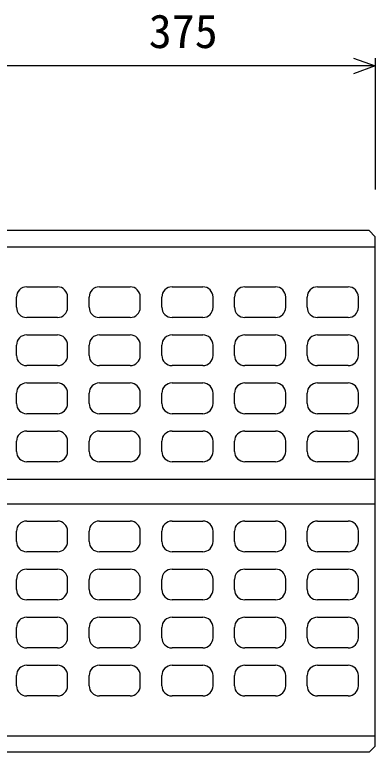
# Model space of a CAD drawing. Units: millimetres, scale not verified. Extents: x -12600 to 12600, y -5940 to 5940.
# Drawn here: x -9106 to -8754, y -5231 to -4510 of the extents above; entities that cross this region are included whole.
import ezdxf
from ezdxf.enums import TextEntityAlignment as Align

# ---------------------------------------------------------------- set-up
doc = ezdxf.new("R2010")
doc.units = ezdxf.units.MM
doc.header["$LTSCALE"] = 40
doc.linetypes.add('DOTTED', pattern=[1.75, 0.25, -1.5])
for name, color, linetype, lineweight in [('0-0_DIM', 7, 'Continuous', 25), ('0-2_HATCH', 6, 'Continuous', 25), ('0-5_OUTLINE', 3, 'Continuous', 25), ('0-6_OUTLINE2', 4, 'DOTTED', 25)]:
    doc.layers.add(name, color=color, linetype=linetype, lineweight=lineweight)
doc.styles.add('ＭＳ ゴシック', font='')
doc.styles.get('ＭＳ ゴシック').set_extended_font_data('MS Gothic')

msp = doc.modelspace()

# ---------------------------------------------------------------- linework, layer by layer
at = {"layer": '0-0_DIM'}
msp.add_line((-8754.31, -4552.02), (-8754.31, -4680.52), dxfattribs=at)
for points in [[(-8775.46, -4551.82), (-8754.31, -4559.52), (-8775.46, -4567.21)], [(-8754.31, -4559.52), (-9129.31, -4559.52), (-9379.31, -4559.52), (-10129.31, -4559.52), (-10379.31, -4559.52), (-10754.31, -4559.52)]]:
    msp.add_lwpolyline(points, dxfattribs=at)
at = {"layer": '0-2_HATCH'}
for p, q in [((-9094.81, -4775.52), (-9064.81, -4775.52)), ((-9023.81, -4775.52), (-8993.81, -4775.52)), ((-8952.81, -4775.52), (-8922.81, -4775.52)), ((-8881.81, -4775.52), (-8851.81, -4775.52)), ((-8810.81, -4775.52), (-8780.81, -4775.52)), ((-9104.81, -4795.52), (-9104.81, -4785.52)), ((-9054.81, -4795.52), (-9054.81, -4785.52)), ((-9033.81, -4795.52), (-9033.81, -4785.52)), ((-8983.81, -4795.52), (-8983.81, -4785.52)), ((-8962.81, -4795.52), (-8962.81, -4785.52)), ((-8912.81, -4795.52), (-8912.81, -4785.52)), ((-8891.81, -4795.52), (-8891.81, -4785.52)), ((-8841.81, -4795.52), (-8841.81, -4785.52)), ((-8820.81, -4795.52), (-8820.81, -4785.52)), ((-8770.81, -4795.52), (-8770.81, -4785.52)), ((-9064.81, -4805.52), (-9094.81, -4805.52)), ((-8993.81, -4805.52), (-9023.81, -4805.52)), ((-8922.81, -4805.52), (-8952.81, -4805.52)), ((-8851.81, -4805.52), (-8881.81, -4805.52)), ((-8780.81, -4805.52), (-8810.81, -4805.52)), ((-9094.81, -4822.52), (-9064.81, -4822.52)), ((-9023.81, -4822.52), (-8993.81, -4822.52)), ((-8952.81, -4822.52), (-8922.81, -4822.52)), ((-8881.81, -4822.52), (-8851.81, -4822.52)), ((-8810.81, -4822.52), (-8780.81, -4822.52)), ((-9104.81, -4842.52), (-9104.81, -4832.52)), ((-9054.81, -4842.52), (-9054.81, -4832.52)), ((-9033.81, -4842.52), (-9033.81, -4832.52)), ((-8983.81, -4842.52), (-8983.81, -4832.52)), ((-8962.81, -4842.52), (-8962.81, -4832.52)), ((-8912.81, -4842.52), (-8912.81, -4832.52)), ((-8891.81, -4842.52), (-8891.81, -4832.52)), ((-8841.81, -4842.52), (-8841.81, -4832.52)), ((-8820.81, -4842.52), (-8820.81, -4832.52)), ((-8770.81, -4842.52), (-8770.81, -4832.52)), ((-9064.81, -4852.52), (-9094.81, -4852.52)), ((-8993.81, -4852.52), (-9023.81, -4852.52)), ((-8922.81, -4852.52), (-8952.81, -4852.52)), ((-8851.81, -4852.52), (-8881.81, -4852.52)), ((-8780.81, -4852.52), (-8810.81, -4852.52)), ((-9094.81, -4869.52), (-9064.81, -4869.52)), ((-9023.81, -4869.52), (-8993.81, -4869.52)), ((-8952.81, -4869.52), (-8922.81, -4869.52)), ((-8881.81, -4869.52), (-8851.81, -4869.52)), ((-8810.81, -4869.52), (-8780.81, -4869.52)), ((-9104.81, -4889.52), (-9104.81, -4879.52)), ((-9054.81, -4889.52), (-9054.81, -4879.52)), ((-9033.81, -4889.52), (-9033.81, -4879.52)), ((-8983.81, -4889.52), (-8983.81, -4879.52)), ((-8962.81, -4889.52), (-8962.81, -4879.52)), ((-8912.81, -4889.52), (-8912.81, -4879.52)), ((-8891.81, -4889.52), (-8891.81, -4879.52)), ((-8841.81, -4889.52), (-8841.81, -4879.52)), ((-8820.81, -4889.52), (-8820.81, -4879.52)), ((-8770.81, -4889.52), (-8770.81, -4879.52)), ((-9064.81, -4899.52), (-9094.81, -4899.52)), ((-8993.81, -4899.52), (-9023.81, -4899.52)), ((-8922.81, -4899.52), (-8952.81, -4899.52)), ((-8851.81, -4899.52), (-8881.81, -4899.52)), ((-8780.81, -4899.52), (-8810.81, -4899.52)), ((-9094.81, -4916.52), (-9064.81, -4916.52)), ((-9023.81, -4916.52), (-8993.81, -4916.52)), ((-8952.81, -4916.52), (-8922.81, -4916.52)), ((-8881.81, -4916.52), (-8851.81, -4916.52)), ((-8810.81, -4916.52), (-8780.81, -4916.52)), ((-9104.81, -4936.52), (-9104.81, -4926.52)), ((-9054.81, -4936.52), (-9054.81, -4926.52)), ((-9033.81, -4936.52), (-9033.81, -4926.52)), ((-8983.81, -4936.52), (-8983.81, -4926.52)), ((-8962.81, -4936.52), (-8962.81, -4926.52)), ((-8912.81, -4936.52), (-8912.81, -4926.52)), ((-8891.81, -4936.52), (-8891.81, -4926.52)), ((-8841.81, -4936.52), (-8841.81, -4926.52)), ((-8820.81, -4936.52), (-8820.81, -4926.52)), ((-8770.81, -4936.52), (-8770.81, -4926.52)), ((-9064.81, -4946.52), (-9094.81, -4946.52)), ((-8993.81, -4946.52), (-9023.81, -4946.52)), ((-8922.81, -4946.52), (-8952.81, -4946.52)), ((-8851.81, -4946.52), (-8881.81, -4946.52)), ((-8780.81, -4946.52), (-8810.81, -4946.52)), ((-9094.81, -5004.52), (-9064.81, -5004.52)), ((-9023.81, -5004.52), (-8993.81, -5004.52)), ((-8952.81, -5004.52), (-8922.81, -5004.52)), ((-8881.81, -5004.52), (-8851.81, -5004.52)), ((-8810.81, -5004.52), (-8780.81, -5004.52)), ((-9104.81, -5024.52), (-9104.81, -5014.52)), ((-9054.81, -5024.52), (-9054.81, -5014.52)), ((-9033.81, -5024.52), (-9033.81, -5014.52)), ((-8983.81, -5024.52), (-8983.81, -5014.52)), ((-8962.81, -5024.52), (-8962.81, -5014.52)), ((-8912.81, -5024.52), (-8912.81, -5014.52)), ((-8891.81, -5024.52), (-8891.81, -5014.52)), ((-8841.81, -5024.52), (-8841.81, -5014.52)), ((-8820.81, -5024.52), (-8820.81, -5014.52)), ((-8770.81, -5024.52), (-8770.81, -5014.52)), ((-9064.81, -5034.52), (-9094.81, -5034.52)), ((-8993.81, -5034.52), (-9023.81, -5034.52)), ((-8922.81, -5034.52), (-8952.81, -5034.52)), ((-8851.81, -5034.52), (-8881.81, -5034.52)), ((-8780.81, -5034.52), (-8810.81, -5034.52)), ((-9094.81, -5051.52), (-9064.81, -5051.52)), ((-9023.81, -5051.52), (-8993.81, -5051.52)), ((-8952.81, -5051.52), (-8922.81, -5051.52)), ((-8881.81, -5051.52), (-8851.81, -5051.52)), ((-8810.81, -5051.52), (-8780.81, -5051.52)), ((-9104.81, -5071.52), (-9104.81, -5061.52)), ((-9054.81, -5071.52), (-9054.81, -5061.52)), ((-9033.81, -5071.52), (-9033.81, -5061.52)), ((-8983.81, -5071.52), (-8983.81, -5061.52)), ((-8962.81, -5071.52), (-8962.81, -5061.52)), ((-8912.81, -5071.52), (-8912.81, -5061.52)), ((-8891.81, -5071.52), (-8891.81, -5061.52)), ((-8841.81, -5071.52), (-8841.81, -5061.52)), ((-8820.81, -5071.52), (-8820.81, -5061.52)), ((-8770.81, -5071.52), (-8770.81, -5061.52)), ((-9064.81, -5081.52), (-9094.81, -5081.52)), ((-8993.81, -5081.52), (-9023.81, -5081.52)), ((-8922.81, -5081.52), (-8952.81, -5081.52)), ((-8851.81, -5081.52), (-8881.81, -5081.52)), ((-8780.81, -5081.52), (-8810.81, -5081.52)), ((-9094.81, -5098.52), (-9064.81, -5098.52)), ((-9023.81, -5098.52), (-8993.81, -5098.52)), ((-8952.81, -5098.52), (-8922.81, -5098.52)), ((-8881.81, -5098.52), (-8851.81, -5098.52)), ((-8810.81, -5098.52), (-8780.81, -5098.52)), ((-9104.81, -5118.52), (-9104.81, -5108.52)), ((-9054.81, -5118.52), (-9054.81, -5108.52)), ((-9033.81, -5118.52), (-9033.81, -5108.52)), ((-8983.81, -5118.52), (-8983.81, -5108.52)), ((-8962.81, -5118.52), (-8962.81, -5108.52)), ((-8912.81, -5118.52), (-8912.81, -5108.52)), ((-8891.81, -5118.52), (-8891.81, -5108.52)), ((-8841.81, -5118.52), (-8841.81, -5108.52)), ((-8820.81, -5118.52), (-8820.81, -5108.52)), ((-8770.81, -5118.52), (-8770.81, -5108.52)), ((-9064.81, -5128.52), (-9094.81, -5128.52)), ((-8993.81, -5128.52), (-9023.81, -5128.52)), ((-8922.81, -5128.52), (-8952.81, -5128.52)), ((-8851.81, -5128.52), (-8881.81, -5128.52)), ((-8780.81, -5128.52), (-8810.81, -5128.52)), ((-9094.81, -5145.52), (-9064.81, -5145.52)), ((-9023.81, -5145.52), (-8993.81, -5145.52)), ((-8952.81, -5145.52), (-8922.81, -5145.52)), ((-8881.81, -5145.52), (-8851.81, -5145.52)), ((-8810.81, -5145.52), (-8780.81, -5145.52)), ((-9104.81, -5165.52), (-9104.81, -5155.52)), ((-9054.81, -5165.52), (-9054.81, -5155.52)), ((-9033.81, -5165.52), (-9033.81, -5155.52)), ((-8983.81, -5165.52), (-8983.81, -5155.52)), ((-8962.81, -5165.52), (-8962.81, -5155.52)), ((-8912.81, -5165.52), (-8912.81, -5155.52)), ((-8891.81, -5165.52), (-8891.81, -5155.52)), ((-8841.81, -5165.52), (-8841.81, -5155.52)), ((-8820.81, -5165.52), (-8820.81, -5155.52)), ((-8770.81, -5165.52), (-8770.81, -5155.52)), ((-9064.81, -5175.52), (-9094.81, -5175.52)), ((-8993.81, -5175.52), (-9023.81, -5175.52)), ((-8922.81, -5175.52), (-8952.81, -5175.52)), ((-8851.81, -5175.52), (-8881.81, -5175.52)), ((-8780.81, -5175.52), (-8810.81, -5175.52))]:
    msp.add_line(p, q, dxfattribs=at)
for centre, start, end in [((-9094.81, -4785.52), 90, 180), ((-9064.81, -4785.52), 0, 90), ((-9023.81, -4785.52), 90, 180), ((-8993.81, -4785.52), 0, 90), ((-8952.81, -4785.52), 90, 180), ((-8922.81, -4785.52), 0, 90), ((-8881.81, -4785.52), 90, 180), ((-8851.81, -4785.52), 0, 90), ((-8810.81, -4785.52), 90, 180), ((-8780.81, -4785.52), 0, 90), ((-9094.81, -4795.52), 180, 270), ((-9064.81, -4795.52), 270, 0), ((-9023.81, -4795.52), 180, 270), ((-8993.81, -4795.52), 270, 0), ((-8952.81, -4795.52), 180, 270), ((-8922.81, -4795.52), 270, 0), ((-8881.81, -4795.52), 180, 270), ((-8851.81, -4795.52), 270, 0), ((-8810.81, -4795.52), 180, 270), ((-8780.81, -4795.52), 270, 0), ((-9094.81, -4832.52), 90, 180), ((-9064.81, -4832.52), 0, 90), ((-9023.81, -4832.52), 90, 180), ((-8993.81, -4832.52), 0, 90), ((-8952.81, -4832.52), 90, 180), ((-8922.81, -4832.52), 0, 90), ((-8881.81, -4832.52), 90, 180), ((-8851.81, -4832.52), 0, 90), ((-8810.81, -4832.52), 90, 180), ((-8780.81, -4832.52), 0, 90), ((-9094.81, -4842.52), 180, 270), ((-9064.81, -4842.52), 270, 0), ((-9023.81, -4842.52), 180, 270), ((-8993.81, -4842.52), 270, 0), ((-8952.81, -4842.52), 180, 270), ((-8922.81, -4842.52), 270, 0), ((-8881.81, -4842.52), 180, 270), ((-8851.81, -4842.52), 270, 0), ((-8810.81, -4842.52), 180, 270), ((-8780.81, -4842.52), 270, 0), ((-9094.81, -4879.52), 90, 180), ((-9064.81, -4879.52), 0, 90), ((-9023.81, -4879.52), 90, 180), ((-8993.81, -4879.52), 0, 90), ((-8952.81, -4879.52), 90, 180), ((-8922.81, -4879.52), 0, 90), ((-8881.81, -4879.52), 90, 180), ((-8851.81, -4879.52), 0, 90), ((-8810.81, -4879.52), 90, 180), ((-8780.81, -4879.52), 0, 90), ((-9094.81, -4889.52), 180, 270), ((-9064.81, -4889.52), 270, 0), ((-9023.81, -4889.52), 180, 270), ((-8993.81, -4889.52), 270, 0), ((-8952.81, -4889.52), 180, 270), ((-8922.81, -4889.52), 270, 0), ((-8881.81, -4889.52), 180, 270), ((-8851.81, -4889.52), 270, 0), ((-8810.81, -4889.52), 180, 270), ((-8780.81, -4889.52), 270, 0), ((-9094.81, -4926.52), 90, 180), ((-9064.81, -4926.52), 0, 90), ((-9023.81, -4926.52), 90, 180), ((-8993.81, -4926.52), 0, 90), ((-8952.81, -4926.52), 90, 180), ((-8922.81, -4926.52), 0, 90), ((-8881.81, -4926.52), 90, 180), ((-8851.81, -4926.52), 0, 90), ((-8810.81, -4926.52), 90, 180), ((-8780.81, -4926.52), 0, 90), ((-9094.81, -4936.52), 180, 270), ((-9064.81, -4936.52), 270, 0), ((-9023.81, -4936.52), 180, 270), ((-8993.81, -4936.52), 270, 0), ((-8952.81, -4936.52), 180, 270), ((-8922.81, -4936.52), 270, 0), ((-8881.81, -4936.52), 180, 270), ((-8851.81, -4936.52), 270, 0), ((-8810.81, -4936.52), 180, 270), ((-8780.81, -4936.52), 270, 0), ((-9094.81, -5014.52), 90, 180), ((-9064.81, -5014.52), 0, 90), ((-9023.81, -5014.52), 90, 180), ((-8993.81, -5014.52), 0, 90), ((-8952.81, -5014.52), 90, 180), ((-8922.81, -5014.52), 0, 90), ((-8881.81, -5014.52), 90, 180), ((-8851.81, -5014.52), 0, 90), ((-8810.81, -5014.52), 90, 180), ((-8780.81, -5014.52), 0, 90), ((-9094.81, -5024.52), 180, 270), ((-9064.81, -5024.52), 270, 0), ((-9023.81, -5024.52), 180, 270), ((-8993.81, -5024.52), 270, 0), ((-8952.81, -5024.52), 180, 270), ((-8922.81, -5024.52), 270, 0), ((-8881.81, -5024.52), 180, 270), ((-8851.81, -5024.52), 270, 0), ((-8810.81, -5024.52), 180, 270), ((-8780.81, -5024.52), 270, 0), ((-9094.81, -5061.52), 90, 180), ((-9064.81, -5061.52), 0, 90), ((-9023.81, -5061.52), 90, 180), ((-8993.81, -5061.52), 0, 90), ((-8952.81, -5061.52), 90, 180), ((-8922.81, -5061.52), 0, 90), ((-8881.81, -5061.52), 90, 180), ((-8851.81, -5061.52), 0, 90), ((-8810.81, -5061.52), 90, 180), ((-8780.81, -5061.52), 0, 90), ((-9094.81, -5071.52), 180, 270), ((-9064.81, -5071.52), 270, 0), ((-9023.81, -5071.52), 180, 270), ((-8993.81, -5071.52), 270, 0), ((-8952.81, -5071.52), 180, 270), ((-8922.81, -5071.52), 270, 0), ((-8881.81, -5071.52), 180, 270), ((-8851.81, -5071.52), 270, 0), ((-8810.81, -5071.52), 180, 270), ((-8780.81, -5071.52), 270, 0), ((-9094.81, -5108.52), 90, 180), ((-9064.81, -5108.52), 0, 90), ((-9023.81, -5108.52), 90, 180), ((-8993.81, -5108.52), 0, 90), ((-8952.81, -5108.52), 90, 180), ((-8922.81, -5108.52), 0, 90), ((-8881.81, -5108.52), 90, 180), ((-8851.81, -5108.52), 0, 90), ((-8810.81, -5108.52), 90, 180), ((-8780.81, -5108.52), 0, 90), ((-9094.81, -5118.52), 180, 270), ((-9064.81, -5118.52), 270, 0), ((-9023.81, -5118.52), 180, 270), ((-8993.81, -5118.52), 270, 0), ((-8952.81, -5118.52), 180, 270), ((-8922.81, -5118.52), 270, 0), ((-8881.81, -5118.52), 180, 270), ((-8851.81, -5118.52), 270, 0), ((-8810.81, -5118.52), 180, 270), ((-8780.81, -5118.52), 270, 0), ((-9094.81, -5155.52), 90, 180), ((-9064.81, -5155.52), 0, 90), ((-9023.81, -5155.52), 90, 180), ((-8993.81, -5155.52), 0, 90), ((-8952.81, -5155.52), 90, 180), ((-8922.81, -5155.52), 0, 90), ((-8881.81, -5155.52), 90, 180), ((-8851.81, -5155.52), 0, 90), ((-8810.81, -5155.52), 90, 180), ((-8780.81, -5155.52), 0, 90), ((-9094.81, -5165.52), 180, 270), ((-9064.81, -5165.52), 270, 0), ((-9023.81, -5165.52), 180, 270), ((-8993.81, -5165.52), 270, 0), ((-8952.81, -5165.52), 180, 270), ((-8922.81, -5165.52), 270, 0), ((-8881.81, -5165.52), 180, 270), ((-8851.81, -5165.52), 270, 0), ((-8810.81, -5165.52), 180, 270), ((-8780.81, -5165.52), 270, 0)]:
    msp.add_arc(centre, 10, start, end, dxfattribs=at)
at = {"layer": '0-5_OUTLINE'}
for p, q in [((-8760.31, -4720.52), (-10748.31, -4720.52)), ((-8760.31, -4720.52), (-8754.31, -4726.52)), ((-8754.31, -5224.52), (-8754.31, -4726.52)), ((-10754.31, -4736.52), (-8754.31, -4736.52)), ((-10754.31, -5214.52), (-8754.31, -5214.52)), ((-8760.31, -5230.52), (-8754.31, -5224.52)), ((-8760.31, -5230.52), (-10748.31, -5230.52))]:
    msp.add_line(p, q, dxfattribs=at)
at = {"layer": '0-6_OUTLINE2', "linetype": 'Continuous'}
for p, q in [((-10754.31, -4963.52), (-8754.31, -4963.52)), ((-10754.31, -4987.52), (-8754.31, -4987.52))]:
    msp.add_line(p, q, dxfattribs=at)

# ---------------------------------------------------------------- texts
at = {"layer": '0-0_DIM', "style": 'ＭＳ ゴシック'}
msp.add_text('375', height=32.99, dxfattribs=at).set_placement((-8975.56, -4552.02), align=Align.BOTTOM_LEFT)

doc.saveas('drawing.dxf')
